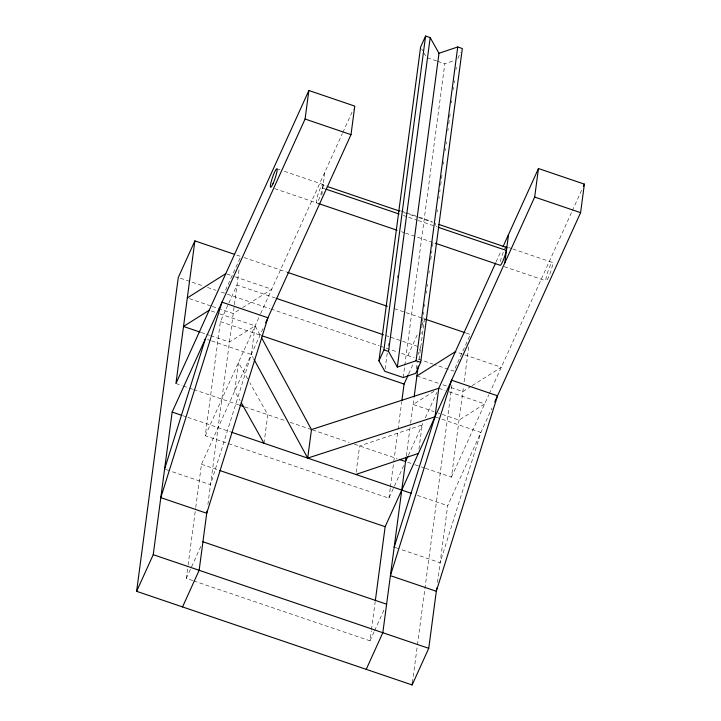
<?xml version="1.0" encoding="UTF-8"?>
<svg xmlns="http://www.w3.org/2000/svg" width="721" height="721" viewBox="0 0 721 721"><rect width="100%" height="100%" fill="white"/><g stroke="black" fill="none" stroke-linecap="round" stroke-linejoin="round"><path stroke-width="0.54" stroke-dasharray="3.6 2.7" d="M323.071 185.072L322.684 188.028A9.797 1.37 -71.2 0 1 317.141 202.502A9.797 1.37 -71.2 0 1 318.385 193.156A9.797 1.37 -71.2 0 1 323.071 185.072L326.252 186.162M192.696 580.558L186.324 578.395L187.938 566.21M188.091 565.102L195.589 508.593M195.733 507.485L201.474 464.279L263.309 327.947M403.697 465.613L388.934 498.175L205.26 435.754L220.401 321.638L237.02 285.011L275.242 297.998M207.891 504.466L234.253 305.857M234.397 304.758L239.201 268.554M264.003 443.262L267.788 414.728L249.881 382.806M321.827 195.085L324.883 172.04M356.129 472.273L359.626 445.939L422.164 424.921L418.811 450.156M385.113 369.071L387.33 352.38M388.213 345.701L388.511 343.475M397.226 277.819L397.514 275.593M403.183 377.543L404.661 366.412M404.805 365.304L444.839 63.727L454.221 60.573M193.751 580.919L369.999 640.816L371.324 630.848M371.468 629.739L375.145 602.035M388.934 498.175L390.259 488.198M390.403 487.09L393.639 462.72M393.783 461.611L397.902 430.59M398.055 429.482L401.723 401.786M416.278 368.891L417.171 362.212M418.198 354.417L418.495 352.19M420.857 334.391L421.154 332.165M421.749 327.713L422.488 322.152M422.632 321.034L423.371 315.474M423.515 314.356L423.813 312.13M424.552 306.569L424.849 304.343M426.327 293.213L426.625 290.987M427.211 286.534L427.508 284.308M428.986 273.187L429.283 270.961M430.752 259.83L431.491 254.27M431.645 253.152L431.942 250.926M432.528 246.474L432.97 243.139M435.34 225.331L435.628 223.104M437.106 211.983L437.404 209.757M438.882 198.626L439.179 196.4M439.765 191.948L440.062 189.722M440.657 185.27L441.396 179.709M441.54 178.592L441.982 175.257M443.46 164.127L443.757 161.901M445.236 150.77L445.524 148.544M446.119 144.101L446.416 141.875M447.894 130.744L448.183 128.518M448.777 124.066L449.516 118.505M449.661 117.388L450.111 114.053M451.58 102.923L451.878 100.697M453.356 89.566L453.653 87.34M454.239 82.888L454.536 80.662M456.014 69.54L456.312 67.314M406.274 456.06L410.501 424.236M410.646 423.146L413.998 397.902M419.09 359.5L424.48 318.898L393.693 308.435M412.43 682.724L417.297 645.998M417.45 644.889L452.013 384.491M437.485 582.487L447.678 505.682L491.983 408.005M425.372 468.28L451.463 477.149L463.558 386.077M464.135 381.688L468.947 345.476M205.26 435.754L260.182 314.68M260.642 313.662L342.367 133.493M342.826 132.484L353.407 109.15M186.324 578.395L201.087 545.842M457.799 58.527L460.521 52.534M407.87 355.525L418.018 333.147M421.713 325.009L424.48 318.898M408.699 373.884L413.313 363.708M419.307 350.487L420.694 347.432L389.908 336.968M408.32 455.438L423.542 421.866M425.39 417.801L436.926 392.359M496.075 261.975L501.158 250.764M369.999 640.816L374.154 631.659M374.614 630.641L384.771 608.263M451.463 477.149L488.847 394.738M489.307 393.72L571.852 211.758M572.321 210.739L582.063 189.253M238.867 309.985L233.234 313.536L220.707 309.282M242.617 307.615L271.718 289.247L235.19 276.828M434.024 391.296L413.124 404.49L433.997 411.583M471.273 386.231L462.828 391.566L451.346 387.664M472.21 385.636L501.311 367.268L455.393 351.668M436.674 60.952L426.471 57.482L423.272 51.786M437.692 61.303L444.839 63.727M276.999 168.822L280.136 169.895M284.308 171.31L326.108 185.513M400.425 210.775L418.477 216.904M419.541 217.264L432.276 221.599M508.684 247.564L511.82 248.628M512.856 248.979L552.52 262.462A9.797 1.37 -71.2 0 1 548.501 277.36A9.797 1.37 -71.2 0 1 546.761 275.143A9.797 1.37 -71.2 0 1 552.52 262.462M403.76 212.497L417.567 217.192M418.622 217.553L432.429 222.239M322.684 188.028L324.801 188.749M403.372 215.453L407.617 216.895M408.681 217.255L417.171 220.139M418.234 220.5L437.341 226.998M274.665 188.641L318.529 203.547M401.345 231.693L404.535 232.775M405.59 233.135L434.258 242.878M504.258 266.662L546.004 280.848M236.632 255.063L240.805 256.478L224.195 293.105L220.013 291.69M243.995 257.559L286.462 271.997M466.226 333.093L470.398 334.508L453.788 371.135L433.961 364.393M226.845 273.998L234.145 276.476M385.663 335.526L388.844 336.608M180.358 278.216L203.322 286.012M207.495 287.436L215.84 290.275M227.376 294.186L269.843 308.624M270.907 308.985L379.201 345.783M380.264 346.143L397.253 351.92M401.498 353.362L414.124 357.661M418.306 359.076L432.915 364.042M189.398 298.638L211.316 306.092M212.362 306.443L219.662 308.93M416.909 375.956L438.828 383.41M443 384.825L447.173 386.249M211.271 310.976L215.444 312.391M219.617 313.815L255.099 325.874L260.47 335.752M438.774 388.295L445.037 390.421M449.21 391.836L484.692 403.895L459.043 420.091L438.17 412.998M220.401 321.638L260.75 335.346M201.267 332.489L205.44 333.913M206.485 334.265L209.613 335.328M210.658 335.68L229.449 342.069L255.099 325.874L251.314 354.399L210.514 484.71L170.85 471.237M207.486 339.501L210.613 340.564M211.659 340.925L251.314 354.399L253.459 358.355M436.034 417.18L480.907 432.429L440.107 562.74L400.452 549.258M175.951 383.518L182.215 385.645M183.26 386.005L192.651 389.196M193.697 389.547L238.57 404.796M244.834 406.923L284.84 420.523M290.166 422.335L311.481 429.581M312.526 429.932L349.162 442.388M354.399 444.163L397.199 458.709M407.635 462.251L413.899 464.387M414.935 464.739L420.154 466.514M421.199 466.866L424.336 467.929M182.602 415.593L186.775 417.017M187.821 417.369L230.612 431.906M417.414 495.39L447.678 505.682M201.474 464.279L219.517 470.416M165.632 469.461L169.814 470.876M395.234 547.482L399.407 548.906M421.677 48.938L422.74 50.84M247.709 378.94L238.489 362.501L234.704 391.025L240.129 400.696M500.329 261.651A9.797 1.37 -71.2 0 1 503.808 250.998"/><path stroke-width="1.08" d="M438.801 224.402L506.746 247.501L506.358 250.448A9.797 1.37 -71.2 0 1 503.024 260.75A9.797 1.37 -71.2 0 1 500.086 265.247L435.322 243.238M436.755 587.976L428.743 648.323L412.133 684.95L136.62 591.319L178.276 277.504L194.886 240.877L234.541 254.351M136.62 591.319L153.231 554.692L172.166 412.051L305.082 119.037L308.867 90.504L354.786 106.113L351.001 134.638L265.625 322.864M194.886 240.877L175.951 383.518L308.867 90.504M207.017 511.045L199.149 570.293L182.539 606.92M495.615 262.994L438.774 388.295L434.988 416.819L307.696 458.105L311.481 429.581L261.543 337.725M378.958 360.851L420.613 47.036L425.597 36.05L430.185 37.609L438.981 53.282L397.325 367.097L416.08 360.788L420.676 362.348L415.693 373.334L403.183 377.543L384.816 371.297L378.958 360.851L383.942 349.865L425.597 36.05M397.325 367.097L388.529 351.424L430.185 37.609M375.29 600.935L385.149 526.7L534.676 197.058L538.461 168.534L584.38 184.134L580.594 212.668L494.75 401.903M401.876 400.678L404.084 384.059L408.23 374.902M416.08 360.788L457.736 46.973L462.332 48.532L420.676 362.348M406.13 457.159L382.824 632.714L366.214 669.34M414.142 396.811L418.216 366.088M412.133 684.95L412.43 682.724M504.772 262.985L508.557 234.46M164.595 469.11L205.395 338.798M394.189 547.131L434.988 416.819M407.852 456.456L405.544 461.548L399.29 459.421M503.015 246.69L538.461 168.534M583.451 186.18L584.38 184.134M187.316 297.935L225.799 273.638M209.18 310.264L183.531 326.46L200.222 332.138M416.909 375.956L455.393 351.668M438.981 53.282L457.736 46.973M355.841 474.472L418.378 453.446M311.481 429.581L438.774 388.295M305.082 119.037L351.001 134.638M534.676 197.058L580.594 212.668M327.316 186.523L399.515 211.055M325.865 189.109L399.119 214.011M438.404 227.358L506.358 250.448M318.529 203.547L397.1 230.251M287.526 272.358L387.321 306.272M425.525 319.259L465.18 332.732M276.305 298.359L383.536 334.805M383.942 349.865L388.529 351.424M261.813 335.707L404.084 384.059M239.615 405.157L243.788 406.572M172.166 412.051L181.557 415.242M231.648 432.267L411.15 493.263M219.517 470.416L385.149 526.7M202.934 541.768L386.609 604.189M153.231 554.692L428.743 648.323M241.211 402.633L264.003 443.262M253.999 359.337L307.696 458.105M504.934 248.646A9.797 1.37 -71.2 0 1 506.746 247.501M222.014 302.171L160.801 497.634L206.72 513.244L267.933 317.772L222.014 302.171M451.607 380.192L390.403 575.664L436.322 591.265L497.526 395.802L451.607 380.192M272.989 183.729A9.797 1.37 -71.2 0 0 276.999 168.822A9.797 1.37 -71.2 0 0 271.249 181.512A9.797 1.37 -71.2 0 0 272.989 183.729"/></g></svg>
